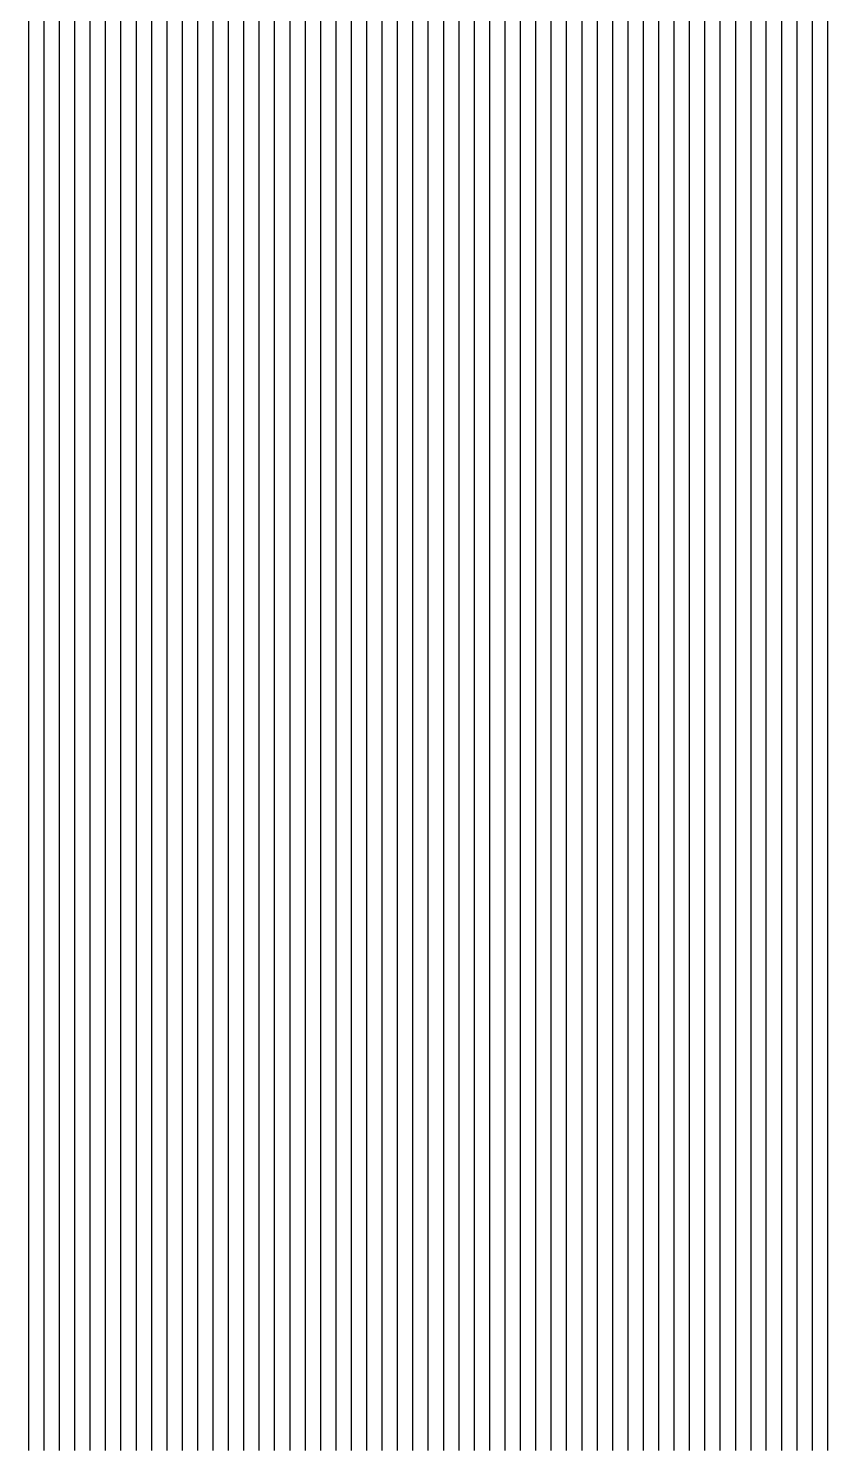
# Model space of a CAD drawing. Header units: millimetres. Extents: x -106 to 66, y -32 to 42.
# Drawn here: x -62.8 to -52.4, y -32.2 to -13.68 of the extents above; entities that cross this region are included whole.
import ezdxf

# ---------------------------------------------------------------- set-up
doc = ezdxf.new("R2010")
doc.units = ezdxf.units.MM
doc.layers.add('默认', color=18, linetype='Continuous', true_color=0x000000)

msp = doc.modelspace()

# ---------------------------------------------------------------- linework, layer by layer
at = {"layer": '默认'}
for points in [[(-52.4, 1.601), (-52.4, -32.2)], [(-52.6, 1.432), (-52.6, -32.2)], [(-53, 1.129), (-53, -32.2)], [(-52.8, 1.274), (-52.8, -32.2)], [(-53.2, -32.2), (-53.2, 0.998)], [(-53.6, 0.773), (-53.6, -32.2)], [(-53.4, 0.879), (-53.4, -32.2)], [(-54, 0.599), (-54, -32.2)], [(-53.8, 0.68), (-53.8, -32.2)], [(-54.6, 0.412), (-54.6, -32.2)], [(-54.4, 0.467), (-54.4, -32.2)], [(-54.2, 0.529), (-54.2, -32.2)], [(-55.6, 0.205), (-55.6, -32.2)], [(-55.4, 0.241), (-55.4, -32.2)], [(-55.2, 0.278), (-55.2, -32.2)], [(-55, 0.319), (-55, -32.2)], [(-54.8, 0.363), (-54.8, -32.2)], [(-57, 0.002), (-57, -32.2)], [(-56.8, 0.028), (-56.8, -32.2)], [(-56.6, 0.054), (-56.6, -32.2)], [(-56.4, 0.082), (-56.4, -32.2)], [(-56.2, 0.111), (-56.2, -32.2)], [(-56, 0.141), (-56, -32.2)], [(-55.8, 0.172), (-55.8, -32.2)], [(-58.6, -0.174), (-58.6, -32.2)], [(-58.4, -0.155), (-58.4, -32.2)], [(-58.2, -0.134), (-58.2, -32.2)], [(-58, -0.113), (-58, -32.2)], [(-57.8, -0.092), (-57.8, -32.2)], [(-57.6, -0.07), (-57.6, -32.2)], [(-57.4, -0.046), (-57.4, -32.2)], [(-57.2, -0.023), (-57.2, -32.2)], [(-60.6, -0.358), (-60.6, -32.2)], [(-60.4, -0.339), (-60.4, -32.2)], [(-60.2, -0.321), (-60.2, -32.2)], [(-60, -0.303), (-60, -32.2)], [(-59.8, -0.285), (-59.8, -32.2)], [(-59.6, -0.267), (-59.6, -32.2)], [(-59.4, -0.249), (-59.4, -32.2)], [(-59.2, -0.231), (-59.2, -32.2)], [(-59, -0.212), (-59, -32.2)], [(-58.8, -0.194), (-58.8, -32.2)], [(-62.4, -0.54), (-62.4, -32.2)], [(-62.2, -0.518), (-62.2, -32.2)], [(-62, -0.496), (-62, -32.2)], [(-61.8, -0.475), (-61.8, -32.2)], [(-61.6, -0.455), (-61.6, -32.2)], [(-61.4, -0.435), (-61.4, -32.2)], [(-61.2, -0.416), (-61.2, -32.2)], [(-61, -0.396), (-61, -32.2)], [(-60.8, -0.377), (-60.8, -32.2)], [(-62.8, -0.589), (-62.8, -32.2)], [(-62.6, -0.564), (-62.6, -32.2)], [(-52.4, -1.767), (-52.4, -32.2)], [(-52.8, -1.954), (-52.8, -32.2)], [(-52.6, -1.864), (-52.6, -32.2)], [(-53.4, -2.191), (-53.4, -32.2)], [(-53.2, -32.2), (-53.2, -2.116)], [(-53, -2.037), (-53, -32.2)], [(-54, -2.396), (-54, -32.2)], [(-53.8, -2.33), (-53.8, -32.2)], [(-53.6, -2.262), (-53.6, -32.2)], [(-54.6, -2.582), (-54.6, -32.2)], [(-54.4, -2.522), (-54.4, -32.2)], [(-54.2, -2.46), (-54.2, -32.2)], [(-55.2, -2.758), (-55.2, -32.2)], [(-55, -2.7), (-55, -32.2)], [(-54.8, -2.642), (-54.8, -32.2)], [(-55.8, -2.928), (-55.8, -32.2)], [(-55.6, -2.872), (-55.6, -32.2)], [(-55.4, -2.815), (-55.4, -32.2)], [(-56.4, -3.097), (-56.4, -32.2)], [(-56.2, -3.041), (-56.2, -32.2)], [(-56, -2.985), (-56, -32.2)], [(-57.2, -3.326), (-57.2, -32.2)], [(-57, -3.268), (-57, -32.2)], [(-56.8, -3.211), (-56.8, -32.2)], [(-56.6, -3.154), (-56.6, -32.2)], [(-57.8, -3.504), (-57.8, -32.2)], [(-57.6, -3.444), (-57.6, -32.2)], [(-57.4, -3.385), (-57.4, -32.2)], [(-58.4, -3.691), (-58.4, -32.2)], [(-58.2, -3.628), (-58.2, -32.2)], [(-58, -3.565), (-58, -32.2)], [(-58.8, -3.824), (-58.8, -32.2)], [(-58.6, -3.757), (-58.6, -32.2)], [(-59.4, -4.038), (-59.4, -32.2)], [(-59.2, -3.964), (-59.2, -32.2)], [(-59, -3.893), (-59, -32.2)], [(-59.8, -4.194), (-59.8, -32.2)], [(-59.6, -4.114), (-59.6, -32.2)], [(-60.2, -4.362), (-60.2, -32.2)], [(-60, -4.276), (-60, -32.2)], [(-60.6, -4.546), (-60.6, -32.2)], [(-60.4, -4.452), (-60.4, -32.2)], [(-61, -4.746), (-61, -32.2)], [(-60.8, -4.644), (-60.8, -32.2)], [(-61.4, -4.969), (-61.4, -32.2)], [(-61.2, -4.855), (-61.2, -32.2)], [(-52.4, -4.924), (-52.4, -32.2)], [(-61.6, -5.089), (-61.6, -32.2)], [(-52.8, -5.106), (-52.8, -32.2)], [(-52.6, -5.016), (-52.6, -32.2)], [(-62, -5.35), (-62, -32.2)], [(-61.8, -5.216), (-61.8, -32.2)], [(-53.4, -5.364), (-53.4, -32.2)], [(-53.2, -32.2), (-53.2, -5.279)], [(-53, -5.193), (-53, -32.2)], [(-62.2, -5.492), (-62.2, -32.2)], [(-53.8, -5.53), (-53.8, -32.2)], [(-53.6, -5.447), (-53.6, -32.2)], [(-62.4, -5.642), (-62.4, -32.2)], [(-54.2, -5.695), (-54.2, -32.2)], [(-54, -5.612), (-54, -32.2)], [(-62.6, -5.8), (-62.6, -32.2)], [(-54.6, -5.86), (-54.6, -32.2)], [(-54.4, -5.777), (-54.4, -32.2)], [(-62.8, -5.966), (-62.8, -32.2)], [(-55.2, -6.11), (-55.2, -32.2)], [(-55, -6.026), (-55, -32.2)], [(-54.8, -5.943), (-54.8, -32.2)], [(-55.6, -6.281), (-55.6, -32.2)], [(-55.4, -6.195), (-55.4, -32.2)], [(-56, -6.456), (-56, -32.2)], [(-55.8, -6.368), (-55.8, -32.2)], [(-56.4, -6.636), (-56.4, -32.2)], [(-56.2, -6.545), (-56.2, -32.2)], [(-56.8, -6.822), (-56.8, -32.2)], [(-56.6, -6.728), (-56.6, -32.2)], [(-57.2, -7.017), (-57.2, -32.2)], [(-57, -6.918), (-57, -32.2)], [(-57.6, -7.221), (-57.6, -32.2)], [(-57.4, -7.118), (-57.4, -32.2)], [(-57.8, -7.328), (-57.8, -32.2)], [(-58.2, -7.553), (-58.2, -32.2)], [(-58, -7.439), (-58, -32.2)], [(-58.4, -7.671), (-58.4, -32.2)], [(-52.4, -7.66), (-52.4, -32.2)], [(-58.8, -7.918), (-58.8, -32.2)], [(-58.6, -7.792), (-58.6, -32.2)], [(-52.8, -7.909), (-52.8, -32.2)], [(-52.6, -7.787), (-52.6, -32.2)], [(-59, -8.049), (-59, -32.2)], [(-53.2, -32.2), (-53.2, -8.144)], [(-53, -8.028), (-53, -32.2)], [(-59.4, -8.322), (-59.4, -32.2)], [(-59.2, -8.183), (-59.2, -32.2)], [(-53.4, -8.259), (-53.4, -32.2)], [(-59.6, -8.466), (-59.6, -32.2)], [(-53.8, -8.484), (-53.8, -32.2)], [(-53.6, -8.372), (-53.6, -32.2)], [(-59.8, -8.615), (-59.8, -32.2)], [(-54, -8.595), (-54, -32.2)], [(-60, -8.768), (-60, -32.2)], [(-54.4, -8.818), (-54.4, -32.2)], [(-54.2, -8.707), (-54.2, -32.2)], [(-60.2, -8.925), (-60.2, -32.2)], [(-54.8, -9.042), (-54.8, -32.2)], [(-54.6, -8.93), (-54.6, -32.2)], [(-60.6, -9.254), (-60.6, -32.2)], [(-60.4, -9.087), (-60.4, -32.2)], [(-55, -9.155), (-55, -32.2)], [(-60.8, -9.425), (-60.8, -32.2)], [(-55.4, -9.383), (-55.4, -32.2)], [(-55.2, -9.268), (-55.2, -32.2)], [(-61, -9.601), (-61, -32.2)], [(-55.8, -9.614), (-55.8, -32.2)], [(-55.6, -9.498), (-55.6, -32.2)], [(-52.4, -9.485), (-52.4, -32.2)], [(-61.2, -9.78), (-61.2, -32.2)], [(-56, -9.731), (-56, -32.2)], [(-52.6, -9.692), (-52.6, -32.2)], [(-61.4, -9.965), (-61.4, -32.2)], [(-56.4, -9.97), (-56.4, -32.2)], [(-56.2, -9.85), (-56.2, -32.2)], [(-52.8, -9.889), (-52.8, -32.2)], [(-61.6, -10.153), (-61.6, -32.2)], [(-56.6, -10.091), (-56.6, -32.2)], [(-53, -10.075), (-53, -32.2)], [(-61.8, -10.345), (-61.8, -32.2)], [(-57, -10.34), (-57, -32.2)], [(-56.8, -10.215), (-56.8, -32.2)], [(-53.199, -32.2), (-53.199, -10.252)], [(-62, -10.541), (-62, -32.2)], [(-57.2, -10.467), (-57.2, -32.2)], [(-53.4, -10.42), (-53.4, -32.2)], [(-62.2, -10.74), (-62.2, -32.2)], [(-57.6, -10.728), (-57.6, -32.2)], [(-57.4, -10.597), (-57.4, -32.2)], [(-53.8, -10.736), (-53.8, -32.2)], [(-53.6, -10.581), (-53.6, -32.2)], [(-57.8, -10.862), (-57.8, -32.2)], [(-54, -10.886), (-54, -32.2)], [(-52.4, -10.825), (-52.4, -32.2)], [(-62.4, -10.943), (-62.4, -32.2)], [(-58, -10.999), (-58, -32.2)], [(-54.2, -11.033), (-54.2, -32.2)], [(-52.6, -11.076), (-52.6, -32.2)], [(-62.6, -11.149), (-62.6, -32.2)], [(-58.4, -11.278), (-58.4, -32.2)], [(-58.2, -11.137), (-58.2, -32.2)], [(-54.4, -11.176), (-54.4, -32.2)], [(-62.8, -11.357), (-62.8, -32.2)], [(-58.6, -11.42), (-58.6, -32.2)], [(-54.8, -11.455), (-54.8, -32.2)], [(-54.6, -11.316), (-54.6, -32.2)], [(-52.8, -11.343), (-52.8, -32.2)], [(-58.8, -11.565), (-58.8, -32.2)], [(-55, -11.592), (-55, -32.2)], [(-53, -11.584), (-53, -32.2)], [(-59, -11.712), (-59, -32.2)], [(-55.2, -11.727), (-55.2, -32.2)], [(-53.199, -32.2), (-53.199, -11.808)], [(-59.4, -12.011), (-59.4, -32.2)], [(-59.2, -11.86), (-59.2, -32.2)], [(-55.6, -11.994), (-55.6, -32.2)], [(-55.4, -11.861), (-55.4, -32.2)], [(-53.4, -12.022), (-53.4, -32.2)], [(-59.6, -12.162), (-59.6, -32.2)], [(-55.8, -12.126), (-55.8, -32.2)], [(-59.8, -12.315), (-59.8, -32.2)], [(-56.2, -12.389), (-56.2, -32.2)], [(-56, -12.258), (-56, -32.2)], [(-53.6, -12.227), (-53.6, -32.2)], [(-52.4, -12.303), (-52.4, -32.2)], [(-60, -12.47), (-60, -32.2)], [(-56.4, -12.52), (-56.4, -32.2)], [(-53.8, -12.422), (-53.8, -32.2)], [(-52.6, -12.551), (-52.6, -32.2)], [(-60.2, -12.625), (-60.2, -32.2)], [(-56.6, -12.651), (-56.6, -32.2)], [(-54, -12.608), (-54, -32.2)], [(-60.6, -12.937), (-60.6, -32.2)], [(-60.4, -12.78), (-60.4, -32.2)], [(-57, -12.914), (-57, -32.2)], [(-56.8, -12.783), (-56.8, -32.2)], [(-54.4, -12.956), (-54.4, -32.2)], [(-54.2, -12.785), (-54.2, -32.2)], [(-52.8, -12.825), (-52.8, -32.2)], [(-60.8, -13.093), (-60.8, -32.2)], [(-57.2, -13.045), (-57.2, -32.2)], [(-54.6, -13.12), (-54.6, -32.2)], [(-53, -13.117), (-53, -32.2)], [(-61, -13.249), (-61, -32.2)], [(-57.6, -13.308), (-57.6, -32.2)], [(-57.4, -13.177), (-57.4, -32.2)], [(-54.8, -13.278), (-54.8, -32.2)], [(-61.2, -13.405), (-61.2, -32.2)], [(-57.8, -13.44), (-57.8, -32.2)], [(-55, -13.432), (-55, -32.2)], [(-53.199, -32.2), (-53.199, -13.384)], [(-61.4, -13.56), (-61.4, -32.2)], [(-58.2, -13.703), (-58.2, -32.2)], [(-58, -13.572), (-58, -32.2)], [(-55.2, -13.581), (-55.2, -32.2)], [(-53.4, -13.615), (-53.4, -32.2)], [(-61.8, -13.867), (-61.8, -32.2)], [(-61.6, -13.714), (-61.6, -32.2)], [(-58.4, -13.835), (-58.4, -32.2)], [(-55.6, -13.869), (-55.6, -32.2)], [(-55.4, -13.727), (-55.4, -32.2)], [(-53.6, -13.825), (-53.6, -32.2)], [(-62, -14.018), (-62, -32.2)], [(-58.6, -13.965), (-58.6, -32.2)], [(-55.8, -14.009), (-55.8, -32.2)], [(-53.8, -14.023), (-53.8, -32.2)], [(-62.2, -14.168), (-62.2, -32.2)], [(-59, -14.226), (-59, -32.2)], [(-58.8, -14.096), (-58.8, -32.2)], [(-56, -14.145), (-56, -32.2)], [(-54, -14.211), (-54, -32.2)], [(-52.4, -14.225), (-52.4, -32.2)], [(-62.4, -14.315), (-62.4, -32.2)], [(-59.2, -14.355), (-59.2, -32.2)], [(-56.4, -14.411), (-56.4, -32.2)], [(-56.2, -14.279), (-56.2, -32.2)], [(-54.2, -14.39), (-54.2, -32.2)], [(-52.6, -14.445), (-52.6, -32.2)], [(-62.8, -14.601), (-62.8, -32.2)], [(-62.6, -14.459), (-62.6, -32.2)], [(-59.6, -14.61), (-59.6, -32.2)], [(-59.4, -14.483), (-59.4, -32.2)], [(-56.6, -14.541), (-56.6, -32.2)], [(-54.4, -14.561), (-54.4, -32.2)], [(-59.8, -14.736), (-59.8, -32.2)], [(-57, -14.796), (-57, -32.2)], [(-56.8, -14.67), (-56.8, -32.2)], [(-54.6, -14.726), (-54.6, -32.2)], [(-52.8, -14.691), (-52.8, -32.2)], [(-60.2, -14.984), (-60.2, -32.2)], [(-60, -14.861), (-60, -32.2)], [(-57.2, -14.921), (-57.2, -32.2)], [(-54.8, -14.885), (-54.8, -32.2)], [(-53, -14.945), (-53, -32.2)], [(-60.4, -15.105), (-60.4, -32.2)], [(-57.6, -15.167), (-57.6, -32.2)], [(-57.4, -15.045), (-57.4, -32.2)], [(-55.2, -15.187), (-55.2, -32.2)], [(-55, -15.038), (-55, -32.2)], [(-53.199, -32.2), (-53.199, -15.161)], [(-60.8, -15.343), (-60.8, -32.2)], [(-60.6, -15.225), (-60.6, -32.2)], [(-57.8, -15.287), (-57.8, -32.2)], [(-55.4, -15.331), (-55.4, -32.2)], [(-53.4, -15.358), (-53.4, -32.2)], [(-61, -15.459), (-61, -32.2)], [(-58.2, -15.523), (-58.2, -32.2)], [(-58, -15.406), (-58, -32.2)], [(-55.6, -15.471), (-55.6, -32.2)], [(-53.6, -15.541), (-53.6, -32.2)], [(-61.4, -15.685), (-61.4, -32.2)], [(-61.2, -15.573), (-61.2, -32.2)], [(-58.4, -15.638), (-58.4, -32.2)], [(-56, -15.739), (-56, -32.2)], [(-55.8, -15.607), (-55.8, -32.2)], [(-53.8, -15.716), (-53.8, -32.2)], [(-61.8, -15.903), (-61.8, -32.2)], [(-61.6, -15.796), (-61.6, -32.2)], [(-58.8, -15.865), (-58.8, -32.2)], [(-58.6, -15.752), (-58.6, -32.2)], [(-56.2, -15.868), (-56.2, -32.2)], [(-54, -15.884), (-54, -32.2)], [(-62.2, -16.113), (-62.2, -32.2)], [(-62, -16.009), (-62, -32.2)], [(-59.2, -16.084), (-59.2, -32.2)], [(-59, -15.975), (-59, -32.2)], [(-56.4, -15.995), (-56.4, -32.2)], [(-54.2, -16.045), (-54.2, -32.2)], [(-62.4, -16.214), (-62.4, -32.2)], [(-59.6, -16.297), (-59.6, -32.2)], [(-59.4, -16.191), (-59.4, -32.2)], [(-56.8, -16.239), (-56.8, -32.2)], [(-56.6, -16.118), (-56.6, -32.2)], [(-54.4, -16.201), (-54.4, -32.2)], [(-52.4, -16.29), (-52.4, -32.2)], [(-62.8, -16.411), (-62.8, -32.2)], [(-62.6, -16.313), (-62.6, -32.2)], [(-59.8, -16.401), (-59.8, -32.2)], [(-57.2, -16.474), (-57.2, -32.2)], [(-57, -16.358), (-57, -32.2)], [(-54.6, -16.352), (-54.6, -32.2)], [(-60.2, -16.604), (-60.2, -32.2)], [(-60, -16.503), (-60, -32.2)], [(-57.4, -16.589), (-57.4, -32.2)], [(-55, -16.641), (-55, -32.2)], [(-54.8, -16.499), (-54.8, -32.2)], [(-52.6, -16.494), (-52.6, -32.2)], [(-60.6, -16.801), (-60.6, -32.2)], [(-60.4, -16.703), (-60.4, -32.2)], [(-57.8, -16.812), (-57.8, -32.2)], [(-57.6, -16.701), (-57.6, -32.2)], [(-55.2, -16.78), (-55.2, -32.2)], [(-52.8, -16.682), (-52.8, -32.2)], [(-61, -16.992), (-61, -32.2)], [(-60.8, -16.897), (-60.8, -32.2)], [(-58.2, -17.028), (-58.2, -32.2)], [(-58, -16.921), (-58, -32.2)], [(-55.4, -16.915), (-55.4, -32.2)], [(-53.199, -32.2), (-53.199, -17.028)], [(-53, -16.859), (-53, -32.2)], [(-61.4, -17.177), (-61.4, -32.2)], [(-61.2, -17.085), (-61.2, -32.2)], [(-58.4, -17.134), (-58.4, -32.2)], [(-55.8, -17.175), (-55.8, -32.2)], [(-55.6, -17.046), (-55.6, -32.2)], [(-53.4, -17.19), (-53.4, -32.2)], [(-61.8, -17.357), (-61.8, -32.2)], [(-61.6, -17.268), (-61.6, -32.2)], [(-58.8, -17.342), (-58.8, -32.2)], [(-58.6, -17.239), (-58.6, -32.2)], [(-56, -17.3), (-56, -32.2)], [(-53.6, -17.346), (-53.6, -32.2)], [(-62.2, -17.532), (-62.2, -32.2)], [(-62, -17.445), (-62, -32.2)], [(-59.2, -17.544), (-59.2, -32.2)], [(-59, -17.443), (-59, -32.2)], [(-56.4, -17.543), (-56.4, -32.2)], [(-56.2, -17.423), (-56.2, -32.2)], [(-53.8, -17.497), (-53.8, -32.2)], [(-62.6, -17.702), (-62.6, -32.2)], [(-62.4, -17.618), (-62.4, -32.2)], [(-59.6, -17.741), (-59.6, -32.2)], [(-59.4, -17.643), (-59.4, -32.2)], [(-56.8, -17.776), (-56.8, -32.2)], [(-56.6, -17.66), (-56.6, -32.2)], [(-54, -17.644), (-54, -32.2)], [(-62.8, -17.786), (-62.8, -32.2)], [(-60, -17.933), (-60, -32.2)], [(-59.8, -17.837), (-59.8, -32.2)], [(-57, -17.89), (-57, -32.2)], [(-54.4, -17.925), (-54.4, -32.2)], [(-54.2, -17.786), (-54.2, -32.2)], [(-60.4, -18.12), (-60.4, -32.2)], [(-60.2, -18.027), (-60.2, -32.2)], [(-57.4, -18.111), (-57.4, -32.2)], [(-57.2, -18.001), (-57.2, -32.2)], [(-54.6, -18.061), (-54.6, -32.2)], [(-60.8, -18.303), (-60.8, -32.2)], [(-60.6, -18.212), (-60.6, -32.2)], [(-57.8, -18.325), (-57.8, -32.2)], [(-57.6, -18.219), (-57.6, -32.2)], [(-55, -18.322), (-55, -32.2)], [(-54.8, -18.193), (-54.8, -32.2)], [(-52.4, -18.219), (-52.4, -32.2)], [(-61.2, -18.481), (-61.2, -32.2)], [(-61, -18.393), (-61, -32.2)], [(-58, -18.43), (-58, -32.2)], [(-55.2, -18.448), (-55.2, -32.2)], [(-52.6, -18.383), (-52.6, -32.2)], [(-61.6, -18.654), (-61.6, -32.2)], [(-61.4, -18.568), (-61.4, -32.2)], [(-58.4, -18.635), (-58.4, -32.2)], [(-58.2, -18.533), (-58.2, -32.2)], [(-55.6, -18.692), (-55.6, -32.2)], [(-55.4, -18.572), (-55.4, -32.2)], [(-53, -18.692), (-53, -32.2)], [(-52.8, -18.541), (-52.8, -32.2)], [(-62, -18.822), (-62, -32.2)], [(-61.8, -18.738), (-61.8, -32.2)], [(-58.8, -18.833), (-58.8, -32.2)], [(-58.6, -18.734), (-58.6, -32.2)], [(-55.8, -18.81), (-55.8, -32.2)], [(-53.199, -32.2), (-53.199, -18.839)], [(-62.6, -19.065), (-62.6, -32.2)], [(-62.4, -18.985), (-62.4, -32.2)], [(-62.2, -18.904), (-62.2, -32.2)], [(-59.2, -19.025), (-59.2, -32.2)], [(-59, -18.93), (-59, -32.2)], [(-56.2, -19.039), (-56.2, -32.2)], [(-56, -18.926), (-56, -32.2)], [(-53.4, -18.981), (-53.4, -32.2)], [(-62.8, -19.143), (-62.8, -32.2)], [(-59.6, -19.211), (-59.6, -32.2)], [(-59.4, -19.119), (-59.4, -32.2)], [(-56.6, -19.26), (-56.6, -32.2)], [(-56.4, -19.151), (-56.4, -32.2)], [(-53.8, -19.253), (-53.8, -32.2)], [(-53.6, -19.119), (-53.6, -32.2)], [(-60, -19.391), (-60, -32.2)], [(-59.8, -19.302), (-59.8, -32.2)], [(-56.8, -19.367), (-56.8, -32.2)], [(-54, -19.384), (-54, -32.2)], [(-60.4, -19.566), (-60.4, -32.2)], [(-60.2, -19.479), (-60.2, -32.2)], [(-57.2, -19.575), (-57.2, -32.2)], [(-57, -19.472), (-57, -32.2)], [(-54.2, -19.512), (-54.2, -32.2)], [(-61, -19.817), (-61, -32.2)], [(-60.8, -19.734), (-60.8, -32.2)], [(-60.6, -19.651), (-60.6, -32.2)], [(-57.6, -19.775), (-57.6, -32.2)], [(-57.4, -19.676), (-57.4, -32.2)], [(-54.6, -19.757), (-54.6, -32.2)], [(-54.4, -19.636), (-54.4, -32.2)], [(-61.4, -19.977), (-61.4, -32.2)], [(-61.2, -19.898), (-61.2, -32.2)], [(-58, -19.969), (-58, -32.2)], [(-57.8, -19.873), (-57.8, -32.2)], [(-55, -19.991), (-55, -32.2)], [(-54.8, -19.876), (-54.8, -32.2)], [(-52.4, -19.986), (-52.4, -32.2)], [(-61.8, -20.131), (-61.8, -32.2)], [(-61.6, -20.055), (-61.6, -32.2)], [(-58.4, -20.156), (-58.4, -32.2)], [(-58.2, -20.063), (-58.2, -32.2)], [(-55.2, -20.105), (-55.2, -32.2)], [(-52.6, -20.131), (-52.6, -32.2)], [(-62.4, -20.353), (-62.4, -32.2)], [(-62.2, -20.28), (-62.2, -32.2)], [(-62, -20.207), (-62, -32.2)], [(-58.8, -20.336), (-58.8, -32.2)], [(-58.6, -20.247), (-58.6, -32.2)], [(-55.6, -20.324), (-55.6, -32.2)], [(-55.4, -20.215), (-55.4, -32.2)], [(-52.8, -20.271), (-52.8, -32.2)], [(-62.8, -20.494), (-62.8, -32.2)], [(-62.6, -20.424), (-62.6, -32.2)], [(-59.2, -20.509), (-59.2, -32.2)], [(-59, -20.423), (-59, -32.2)], [(-56, -20.534), (-56, -32.2)], [(-55.8, -20.43), (-55.8, -32.2)], [(-53.199, -32.2), (-53.199, -20.537)], [(-53, -20.406), (-53, -32.2)], [(-59.6, -20.676), (-59.6, -32.2)], [(-59.4, -20.594), (-59.4, -32.2)], [(-56.4, -20.735), (-56.4, -32.2)], [(-56.2, -20.635), (-56.2, -32.2)], [(-53.4, -20.665), (-53.4, -32.2)], [(-60.2, -20.915), (-60.2, -32.2)], [(-60, -20.837), (-60, -32.2)], [(-59.8, -20.758), (-59.8, -32.2)], [(-56.8, -20.928), (-56.8, -32.2)], [(-56.6, -20.833), (-56.6, -32.2)], [(-53.8, -20.908), (-53.8, -32.2)], [(-53.6, -20.788), (-53.6, -32.2)], [(-60.6, -21.067), (-60.6, -32.2)], [(-60.4, -20.992), (-60.4, -32.2)], [(-57, -21.022), (-57, -32.2)], [(-54, -21.025), (-54, -32.2)], [(-61.2, -21.284), (-61.2, -32.2)], [(-61, -21.213), (-61, -32.2)], [(-60.8, -21.141), (-60.8, -32.2)], [(-57.6, -21.292), (-57.6, -32.2)], [(-57.4, -21.204), (-57.4, -32.2)], [(-57.2, -21.114), (-57.2, -32.2)], [(-54.4, -21.25), (-54.4, -32.2)], [(-54.2, -21.139), (-54.2, -32.2)], [(-61.6, -21.421), (-61.6, -32.2)], [(-61.4, -21.353), (-61.4, -32.2)], [(-58, -21.463), (-58, -32.2)], [(-57.8, -21.378), (-57.8, -32.2)], [(-54.8, -21.463), (-54.8, -32.2)], [(-54.6, -21.358), (-54.6, -32.2)], [(-62.2, -21.616), (-62.2, -32.2)], [(-62, -21.553), (-62, -32.2)], [(-61.8, -21.488), (-61.8, -32.2)], [(-58.4, -21.627), (-58.4, -32.2)], [(-58.2, -21.546), (-58.2, -32.2)], [(-55.2, -21.667), (-55.2, -32.2)], [(-55, -21.567), (-55, -32.2)], [(-52.4, -21.583), (-52.4, -32.2)], [(-62.8, -21.799), (-62.8, -32.2)], [(-62.6, -21.74), (-62.6, -32.2)], [(-62.4, -21.679), (-62.4, -32.2)], [(-58.8, -21.785), (-58.8, -32.2)], [(-58.6, -21.707), (-58.6, -32.2)], [(-55.4, -21.765), (-55.4, -32.2)], [(-52.8, -21.838), (-52.8, -32.2)], [(-52.6, -21.712), (-52.6, -32.2)], [(-59.4, -22.01), (-59.4, -32.2)], [(-59.2, -21.937), (-59.2, -32.2)], [(-59, -21.862), (-59, -32.2)], [(-55.8, -21.955), (-55.8, -32.2)], [(-55.6, -21.861), (-55.6, -32.2)], [(-53, -21.959), (-53, -32.2)], [(-60, -22.221), (-60, -32.2)], [(-59.8, -22.152), (-59.8, -32.2)], [(-59.6, -22.082), (-59.6, -32.2)], [(-56.4, -22.225), (-56.4, -32.2)], [(-56.2, -22.137), (-56.2, -32.2)], [(-56, -22.047), (-56, -32.2)], [(-53.4, -22.191), (-53.4, -32.2)], [(-53.198, -32.2), (-53.198, -22.077)], [(-60.4, -22.354), (-60.4, -32.2)], [(-60.2, -22.288), (-60.2, -32.2)], [(-56.8, -22.394), (-56.8, -32.2)], [(-56.6, -22.31), (-56.6, -32.2)], [(-53.8, -22.409), (-53.8, -32.2)], [(-53.6, -22.301), (-53.6, -32.2)], [(-61, -22.542), (-61, -32.2)], [(-60.8, -22.481), (-60.8, -32.2)], [(-60.6, -22.418), (-60.6, -32.2)], [(-57.2, -22.557), (-57.2, -32.2)], [(-57, -22.476), (-57, -32.2)], [(-54, -22.514), (-54, -32.2)], [(-61.8, -22.774), (-61.8, -32.2)], [(-61.6, -22.718), (-61.6, -32.2)], [(-61.4, -22.661), (-61.4, -32.2)], [(-61.2, -22.602), (-61.2, -32.2)], [(-57.6, -22.712), (-57.6, -32.2)], [(-57.4, -22.635), (-57.4, -32.2)], [(-54.4, -22.714), (-54.4, -32.2)], [(-54.2, -22.615), (-54.2, -32.2)], [(-62.4, -22.934), (-62.4, -32.2)], [(-62.2, -22.882), (-62.2, -32.2)], [(-62, -22.829), (-62, -32.2)], [(-58.2, -22.932), (-58.2, -32.2)], [(-58, -22.86), (-58, -32.2)], [(-57.8, -22.787), (-57.8, -32.2)], [(-54.8, -22.905), (-54.8, -32.2)], [(-54.6, -22.811), (-54.6, -32.2)], [(-62.8, -23.034), (-62.8, -32.2)], [(-62.6, -22.985), (-62.6, -32.2)], [(-58.8, -23.138), (-58.8, -32.2)], [(-58.6, -23.071), (-58.6, -32.2)], [(-58.4, -23.002), (-58.4, -32.2)], [(-55.2, -23.086), (-55.2, -32.2)], [(-55, -22.996), (-55, -32.2)], [(-52.6, -23.096), (-52.6, -32.2)], [(-52.4, -22.978), (-52.4, -32.2)], [(-59.4, -23.33), (-59.4, -32.2)], [(-59.2, -23.268), (-59.2, -32.2)], [(-59, -23.204), (-59, -32.2)], [(-55.6, -23.258), (-55.6, -32.2)], [(-55.4, -23.173), (-55.4, -32.2)], [(-53, -23.32), (-53, -32.2)], [(-52.8, -23.21), (-52.8, -32.2)], [(-60, -23.509), (-60, -32.2)], [(-59.8, -23.451), (-59.8, -32.2)], [(-59.6, -23.391), (-59.6, -32.2)], [(-56.2, -23.501), (-56.2, -32.2)], [(-56, -23.422), (-56, -32.2)], [(-55.8, -23.341), (-55.8, -32.2)], [(-53.198, -32.2), (-53.198, -23.426)], [(-60.6, -23.675), (-60.6, -32.2)], [(-60.4, -23.621), (-60.4, -32.2)], [(-60.2, -23.565), (-60.2, -32.2)], [(-56.6, -23.653), (-56.6, -32.2)], [(-56.4, -23.578), (-56.4, -32.2)], [(-53.6, -23.63), (-53.6, -32.2)], [(-53.4, -23.529), (-53.4, -32.2)], [(-61.4, -23.877), (-61.4, -32.2)], [(-61.2, -23.828), (-61.2, -32.2)], [(-61, -23.778), (-61, -32.2)], [(-60.8, -23.727), (-60.8, -32.2)], [(-57.2, -23.868), (-57.2, -32.2)], [(-57, -23.798), (-57, -32.2)], [(-56.8, -23.726), (-56.8, -32.2)], [(-54, -23.821), (-54, -32.2)], [(-53.8, -23.727), (-53.8, -32.2)], [(-62.2, -24.057), (-62.2, -32.2)], [(-62, -24.014), (-62, -32.2)], [(-61.8, -23.97), (-61.8, -32.2)], [(-61.6, -23.924), (-61.6, -32.2)], [(-57.8, -24.068), (-57.8, -32.2)], [(-57.6, -24.003), (-57.6, -32.2)], [(-57.4, -23.937), (-57.4, -32.2)], [(-54.4, -24.002), (-54.4, -32.2)], [(-54.2, -23.913), (-54.2, -32.2)], [(-62.8, -24.18), (-62.8, -32.2)], [(-62.6, -24.14), (-62.6, -32.2)], [(-62.4, -24.099), (-62.4, -32.2)], [(-58.4, -24.254), (-58.4, -32.2)], [(-58.2, -24.193), (-58.2, -32.2)], [(-58, -24.132), (-58, -32.2)], [(-55, -24.255), (-55, -32.2)], [(-54.8, -24.173), (-54.8, -32.2)], [(-54.6, -24.089), (-54.6, -32.2)], [(-52.4, -24.159), (-52.4, -32.2)], [(-59, -24.425), (-59, -32.2)], [(-58.8, -24.37), (-58.8, -32.2)], [(-58.6, -24.312), (-58.6, -32.2)], [(-55.4, -24.413), (-55.4, -32.2)], [(-55.2, -24.335), (-55.2, -32.2)], [(-52.8, -24.372), (-52.8, -32.2)], [(-52.6, -24.267), (-52.6, -32.2)], [(-59.6, -24.584), (-59.6, -32.2)], [(-59.4, -24.532), (-59.4, -32.2)], [(-59.2, -24.48), (-59.2, -32.2)], [(-55.8, -24.563), (-55.8, -32.2)], [(-55.6, -24.489), (-55.6, -32.2)], [(-53.198, -32.2), (-53.198, -24.571)], [(-53, -24.473), (-53, -32.2)], [(-60.4, -24.775), (-60.4, -32.2)], [(-60.2, -24.729), (-60.2, -32.2)], [(-60, -24.682), (-60, -32.2)], [(-59.8, -24.634), (-59.8, -32.2)], [(-56.4, -24.773), (-56.4, -32.2)], [(-56.2, -24.705), (-56.2, -32.2)], [(-56, -24.635), (-56, -32.2)], [(-53.6, -24.757), (-53.6, -32.2)], [(-53.4, -24.665), (-53.4, -32.2)], [(-61.4, -24.983), (-61.4, -32.2)], [(-61.2, -24.944), (-61.2, -32.2)], [(-61, -24.904), (-61, -32.2)], [(-60.8, -24.862), (-60.8, -32.2)], [(-60.6, -24.819), (-60.6, -32.2)], [(-57, -24.968), (-57, -32.2)], [(-56.8, -24.905), (-56.8, -32.2)], [(-56.6, -24.84), (-56.6, -32.2)], [(-54, -24.933), (-54, -32.2)], [(-53.8, -24.846), (-53.8, -32.2)], [(-62.4, -25.159), (-62.4, -32.2)], [(-62.2, -25.126), (-62.2, -32.2)], [(-62, -25.092), (-62, -32.2)], [(-61.8, -25.057), (-61.8, -32.2)], [(-61.6, -25.021), (-61.6, -32.2)], [(-57.6, -25.147), (-57.6, -32.2)], [(-57.4, -25.089), (-57.4, -32.2)], [(-57.2, -25.029), (-57.2, -32.2)], [(-54.6, -25.177), (-54.6, -32.2)], [(-54.4, -25.098), (-54.4, -32.2)], [(-54.2, -25.017), (-54.2, -32.2)], [(-52.4, -25.128), (-52.4, -32.2)], [(-62.8, -25.221), (-62.8, -32.2)], [(-62.6, -25.19), (-62.6, -32.2)], [(-58.4, -25.363), (-58.4, -32.2)], [(-58.2, -25.311), (-58.2, -32.2)], [(-58, -25.258), (-58, -32.2)], [(-57.8, -25.203), (-57.8, -32.2)], [(-55, -25.329), (-55, -32.2)], [(-54.8, -25.254), (-54.8, -32.2)], [(-52.8, -25.326), (-52.8, -32.2)], [(-52.6, -25.229), (-52.6, -32.2)], [(-59.2, -25.554), (-59.2, -32.2)], [(-59, -25.509), (-59, -32.2)], [(-58.8, -25.462), (-58.8, -32.2)], [(-58.6, -25.413), (-58.6, -32.2)], [(-55.6, -25.54), (-55.6, -32.2)], [(-55.4, -25.472), (-55.4, -32.2)], [(-55.2, -25.401), (-55.2, -32.2)], [(-53.198, -32.2), (-53.198, -25.511)], [(-53, -25.42), (-53, -32.2)], [(-60, -25.722), (-60, -32.2)], [(-59.8, -25.682), (-59.8, -32.2)], [(-59.6, -25.641), (-59.6, -32.2)], [(-59.4, -25.598), (-59.4, -32.2)], [(-56.2, -25.735), (-56.2, -32.2)], [(-56, -25.672), (-56, -32.2)], [(-55.8, -25.607), (-55.8, -32.2)], [(-53.6, -25.685), (-53.6, -32.2)], [(-53.4, -25.599), (-53.4, -32.2)], [(-61, -25.901), (-61, -32.2)], [(-60.8, -25.868), (-60.8, -32.2)], [(-60.6, -25.833), (-60.6, -32.2)], [(-60.4, -25.798), (-60.4, -32.2)], [(-60.2, -25.761), (-60.2, -32.2)], [(-56.8, -25.914), (-56.8, -32.2)], [(-56.6, -25.856), (-56.6, -32.2)], [(-56.4, -25.796), (-56.4, -32.2)], [(-54.2, -25.926), (-54.2, -32.2)], [(-54, -25.848), (-54, -32.2)], [(-53.8, -25.768), (-53.8, -32.2)], [(-52.4, -25.901), (-52.4, -32.2)], [(-62.4, -26.095), (-62.4, -32.2)], [(-62.2, -26.071), (-62.2, -32.2)], [(-62, -26.046), (-62, -32.2)], [(-61.8, -26.02), (-61.8, -32.2)], [(-61.6, -25.992), (-61.6, -32.2)], [(-61.4, -25.963), (-61.4, -32.2)], [(-61.2, -25.932), (-61.2, -32.2)], [(-57.4, -26.076), (-57.4, -32.2)], [(-57.2, -26.024), (-57.2, -32.2)], [(-57, -25.969), (-57, -32.2)], [(-54.6, -26.075), (-54.6, -32.2)], [(-54.4, -26.001), (-54.4, -32.2)], [(-52.8, -26.087), (-52.8, -32.2)], [(-52.6, -25.996), (-52.6, -32.2)], [(-62.8, -26.139), (-62.8, -32.2)], [(-62.6, -26.118), (-62.6, -32.2)], [(-58.2, -26.27), (-58.2, -32.2)], [(-58, -26.224), (-58, -32.2)], [(-57.8, -26.176), (-57.8, -32.2)], [(-57.6, -26.127), (-57.6, -32.2)], [(-55.2, -26.282), (-55.2, -32.2)], [(-55, -26.215), (-55, -32.2)], [(-54.8, -26.146), (-54.8, -32.2)], [(-53.198, -32.2), (-53.198, -26.262)], [(-53, -26.176), (-53, -32.2)], [(-59.2, -26.476), (-59.2, -32.2)], [(-59, -26.438), (-59, -32.2)], [(-58.8, -26.398), (-58.8, -32.2)], [(-58.6, -26.357), (-58.6, -32.2)], [(-58.4, -26.314), (-58.4, -32.2)], [(-55.8, -26.471), (-55.8, -32.2)], [(-55.6, -26.41), (-55.6, -32.2)], [(-55.4, -26.347), (-55.4, -32.2)], [(-53.6, -26.425), (-53.6, -32.2)], [(-53.4, -26.345), (-53.4, -32.2)], [(-60.2, -26.646), (-60.2, -32.2)], [(-60, -26.615), (-60, -32.2)], [(-59.8, -26.582), (-59.8, -32.2)], [(-59.6, -26.548), (-59.6, -32.2)], [(-59.4, -26.513), (-59.4, -32.2)], [(-56.4, -26.643), (-56.4, -32.2)], [(-56.2, -26.588), (-56.2, -32.2)], [(-56, -26.53), (-56, -32.2)], [(-54.2, -26.652), (-54.2, -32.2)], [(-54, -26.579), (-54, -32.2)], [(-53.8, -26.503), (-53.8, -32.2)], [(-52.6, -26.589), (-52.6, -32.2)], [(-52.4, -26.499), (-52.4, -32.2)], [(-61.8, -26.843), (-61.8, -32.2)], [(-61.6, -26.823), (-61.6, -32.2)], [(-61.4, -26.802), (-61.4, -32.2)], [(-61.2, -26.779), (-61.2, -32.2)], [(-61, -26.755), (-61, -32.2)], [(-60.8, -26.73), (-60.8, -32.2)], [(-60.6, -26.703), (-60.6, -32.2)], [(-60.4, -26.675), (-60.4, -32.2)], [(-57.2, -26.848), (-57.2, -32.2)], [(-57, -26.8), (-57, -32.2)], [(-56.8, -26.749), (-56.8, -32.2)], [(-56.6, -26.697), (-56.6, -32.2)], [(-54.6, -26.792), (-54.6, -32.2)], [(-54.4, -26.723), (-54.4, -32.2)], [(-53.198, -32.2), (-53.198, -26.843)], [(-53, -26.761), (-53, -32.2)], [(-52.8, -26.676), (-52.8, -32.2)], [(-62.8, -26.924), (-62.8, -32.2)], [(-62.6, -26.911), (-62.6, -32.2)], [(-62.4, -26.896), (-62.4, -32.2)], [(-62.2, -26.88), (-62.2, -32.2)], [(-62, -26.862), (-62, -32.2)], [(-58, -27.025), (-58, -32.2)], [(-57.8, -26.983), (-57.8, -32.2)], [(-57.6, -26.94), (-57.6, -32.2)], [(-57.4, -26.895), (-57.4, -32.2)], [(-55.2, -26.986), (-55.2, -32.2)], [(-55, -26.924), (-55, -32.2)], [(-54.8, -26.859), (-54.8, -32.2)], [(-53.6, -26.998), (-53.6, -32.2)], [(-53.4, -26.922), (-53.4, -32.2)], [(-52.6, -27.033), (-52.6, -32.2)], [(-52.4, -26.947), (-52.4, -32.2)], [(-59, -27.208), (-59, -32.2)], [(-58.8, -27.175), (-58.8, -32.2)], [(-58.6, -27.14), (-58.6, -32.2)], [(-58.4, -27.103), (-58.4, -32.2)], [(-58.2, -27.065), (-58.2, -32.2)], [(-56, -27.217), (-56, -32.2)], [(-55.8, -27.162), (-55.8, -32.2)], [(-55.6, -27.106), (-55.6, -32.2)], [(-55.4, -27.047), (-55.4, -32.2)], [(-54.2, -27.214), (-54.2, -32.2)], [(-54, -27.145), (-54, -32.2)], [(-53.8, -27.073), (-53.8, -32.2)], [(-53, -27.198), (-53, -32.2)], [(-52.8, -27.117), (-52.8, -32.2)], [(-60.4, -27.4), (-60.4, -32.2)], [(-60.2, -27.377), (-60.2, -32.2)], [(-60, -27.353), (-60, -32.2)], [(-59.8, -27.327), (-59.8, -32.2)], [(-59.6, -27.3), (-59.6, -32.2)], [(-59.4, -27.271), (-59.4, -32.2)], [(-59.2, -27.24), (-59.2, -32.2)], [(-56.6, -27.37), (-56.6, -32.2)], [(-56.4, -27.321), (-56.4, -32.2)], [(-56.2, -27.27), (-56.2, -32.2)], [(-54.8, -27.41), (-54.8, -32.2)], [(-54.6, -27.347), (-54.6, -32.2)], [(-54.4, -27.282), (-54.4, -32.2)], [(-53.4, -27.352), (-53.4, -32.2)], [(-53.198, -32.2), (-53.198, -27.276)], [(-52.6, -27.335), (-52.6, -32.2)], [(-52.4, -27.252), (-52.4, -32.2)], [(-52.4, -27.348), (-52.4, -32.2)], [(-62.8, -27.569), (-62.8, -32.2)], [(-62.6, -27.562), (-62.6, -32.2)], [(-62.4, -27.554), (-62.4, -32.2)], [(-62.2, -27.545), (-62.2, -32.2)], [(-62, -27.534), (-62, -32.2)], [(-61.8, -27.522), (-61.8, -32.2)], [(-61.6, -27.509), (-61.6, -32.2)], [(-61.4, -27.494), (-61.4, -32.2)], [(-61.2, -27.478), (-61.2, -32.2)], [(-61, -27.461), (-61, -32.2)], [(-60.8, -27.442), (-60.8, -32.2)], [(-60.6, -27.422), (-60.6, -32.2)], [(-57.6, -27.588), (-57.6, -32.2)], [(-57.4, -27.548), (-57.4, -32.2)], [(-57.2, -27.506), (-57.2, -32.2)], [(-57, -27.463), (-57, -32.2)], [(-56.8, -27.417), (-56.8, -32.2)], [(-55.4, -27.586), (-55.4, -32.2)], [(-55.2, -27.529), (-55.2, -32.2)], [(-55, -27.471), (-55, -32.2)], [(-54, -27.564), (-54, -32.2)], [(-53.8, -27.496), (-53.8, -32.2)], [(-53.6, -27.425), (-53.6, -32.2)], [(-53.197, -32.2), (-53.197, -27.568)], [(-53, -27.493), (-53, -32.2)], [(-53, -27.587), (-53, -32.2)], [(-52.8, -27.415), (-52.8, -32.2)], [(-52.8, -27.511), (-52.8, -32.2)], [(-52.6, -27.431), (-52.6, -32.2)], [(-58.6, -27.763), (-58.6, -32.2)], [(-58.4, -27.731), (-58.4, -32.2)], [(-58.2, -27.698), (-58.2, -32.2)], [(-58, -27.663), (-58, -32.2)], [(-57.8, -27.627), (-57.8, -32.2)], [(-56, -27.745), (-56, -32.2)], [(-55.8, -27.694), (-55.8, -32.2)], [(-55.6, -27.641), (-55.6, -32.2)], [(-54.6, -27.756), (-54.6, -32.2)], [(-54.4, -27.694), (-54.4, -32.2)], [(-54.2, -27.63), (-54.2, -32.2)], [(-53.8, -27.778), (-53.8, -32.2)], [(-53.6, -27.711), (-53.6, -32.2)], [(-53.4, -27.641), (-53.4, -32.2)], [(-53.4, -27.732), (-53.4, -32.2)], [(-53.197, -32.2), (-53.197, -27.661)], [(-60.2, -27.957), (-60.2, -32.2)], [(-60, -27.938), (-60, -32.2)], [(-59.8, -27.917), (-59.8, -32.2)], [(-59.6, -27.896), (-59.6, -32.2)], [(-59.4, -27.872), (-59.4, -32.2)], [(-59.2, -27.847), (-59.2, -32.2)], [(-59, -27.821), (-59, -32.2)], [(-58.8, -27.792), (-58.8, -32.2)], [(-56.8, -27.928), (-56.8, -32.2)], [(-56.6, -27.885), (-56.6, -32.2)], [(-56.4, -27.84), (-56.4, -32.2)], [(-56.2, -27.793), (-56.2, -32.2)], [(-55.2, -27.927), (-55.2, -32.2)], [(-55, -27.872), (-55, -32.2)], [(-54.8, -27.815), (-54.8, -32.2)], [(-54.4, -27.965), (-54.4, -32.2)], [(-54.2, -27.905), (-54.2, -32.2)], [(-54, -27.843), (-54, -32.2)], [(-54, -27.927), (-54, -32.2)], [(-53.8, -27.865), (-53.8, -32.2)], [(-53.6, -27.8), (-53.6, -32.2)], [(-62.8, -28.072), (-62.8, -32.2)], [(-62.6, -28.071), (-62.6, -32.2)], [(-62.4, -28.069), (-62.4, -32.2)], [(-62.2, -28.066), (-62.2, -32.2)], [(-62, -28.061), (-62, -32.2)], [(-61.8, -28.055), (-61.8, -32.2)], [(-61.6, -28.048), (-61.6, -32.2)], [(-61.4, -28.039), (-61.4, -32.2)], [(-61.2, -28.029), (-61.2, -32.2)], [(-61, -28.017), (-61, -32.2)], [(-60.8, -28.004), (-60.8, -32.2)], [(-60.6, -27.99), (-60.6, -32.2)], [(-60.4, -27.974), (-60.4, -32.2)], [(-58, -28.147), (-58, -32.2)], [(-57.8, -28.115), (-57.8, -32.2)], [(-57.6, -28.081), (-57.6, -32.2)], [(-57.4, -28.046), (-57.4, -32.2)], [(-57.2, -28.008), (-57.2, -32.2)], [(-57, -27.969), (-57, -32.2)], [(-56, -28.126), (-56, -32.2)], [(-55.8, -28.08), (-55.8, -32.2)], [(-55.6, -28.031), (-55.6, -32.2)], [(-55.4, -27.98), (-55.4, -32.2)], [(-55, -28.131), (-55, -32.2)], [(-54.8, -28.078), (-54.8, -32.2)], [(-54.8, -28.15), (-54.8, -32.2)], [(-54.6, -28.023), (-54.6, -32.2)], [(-54.6, -28.098), (-54.6, -32.2)], [(-54.4, -28.044), (-54.4, -32.2)], [(-54.2, -27.987), (-54.2, -32.2)], [(-59.4, -28.322), (-59.4, -32.2)], [(-59.2, -28.302), (-59.2, -32.2)], [(-59, -28.281), (-59, -32.2)], [(-58.8, -28.257), (-58.8, -32.2)], [(-58.6, -28.232), (-58.6, -32.2)], [(-58.4, -28.206), (-58.4, -32.2)], [(-58.2, -28.177), (-58.2, -32.2)], [(-57, -28.33), (-57, -32.2)], [(-56.8, -28.293), (-56.8, -32.2)], [(-56.6, -28.254), (-56.6, -32.2)], [(-56.4, -28.214), (-56.4, -32.2)], [(-56.2, -28.171), (-56.2, -32.2)], [(-55.8, -28.321), (-55.8, -32.2)], [(-55.6, -28.277), (-55.6, -32.2)], [(-55.6, -28.33), (-55.6, -32.2)], [(-55.4, -28.231), (-55.4, -32.2)], [(-55.4, -28.289), (-55.4, -32.2)], [(-55.2, -28.182), (-55.2, -32.2)], [(-55.2, -28.245), (-55.2, -32.2)], [(-55, -28.198), (-55, -32.2)], [(-62.8, -28.435), (-62.8, -32.2)], [(-62.6, -28.439), (-62.6, -32.2)], [(-62.4, -28.443), (-62.4, -32.2)], [(-62.2, -28.444), (-62.2, -32.2)], [(-62, -28.445), (-62, -32.2)], [(-61.8, -28.444), (-61.8, -32.2)], [(-61.6, -28.442), (-61.6, -32.2)], [(-61.4, -28.438), (-61.4, -32.2)], [(-61.2, -28.433), (-61.2, -32.2)], [(-61, -28.427), (-61, -32.2)], [(-60.8, -28.419), (-60.8, -32.2)], [(-60.6, -28.41), (-60.6, -32.2)], [(-60.4, -28.399), (-60.4, -32.2)], [(-60.2, -28.387), (-60.2, -32.2)], [(-60, -28.373), (-60, -32.2)], [(-59.8, -28.358), (-59.8, -32.2)], [(-59.6, -28.341), (-59.6, -32.2)], [(-58.2, -28.511), (-58.2, -32.2)], [(-58, -28.485), (-58, -32.2)], [(-57.8, -28.458), (-57.8, -32.2)], [(-57.6, -28.429), (-57.6, -32.2)], [(-57.4, -28.398), (-57.4, -32.2)], [(-57.2, -28.365), (-57.2, -32.2)], [(-56.8, -28.511), (-56.8, -32.2)], [(-56.6, -28.477), (-56.6, -32.2)], [(-56.6, -28.502), (-56.6, -32.2)], [(-56.4, -28.441), (-56.4, -32.2)], [(-56.4, -28.472), (-56.4, -32.2)], [(-56.2, -28.403), (-56.2, -32.2)], [(-56.2, -28.44), (-56.2, -32.2)], [(-56, -28.363), (-56, -32.2)], [(-56, -28.405), (-56, -32.2)], [(-55.8, -28.369), (-55.8, -32.2)], [(-62.8, -28.605), (-62.8, -32.2)], [(-62.8, -28.661), (-62.8, -32.2)], [(-62.6, -28.622), (-62.6, -32.2)], [(-62.6, -28.67), (-62.6, -32.2)], [(-62.4, -28.637), (-62.4, -32.2)], [(-62.4, -28.678), (-62.4, -32.2)], [(-62.2, -28.651), (-62.2, -32.2)], [(-62.2, -28.684), (-62.2, -32.2)], [(-62, -28.665), (-62, -32.2)], [(-62, -28.69), (-62, -32.2)], [(-61.8, -28.677), (-61.8, -32.2)], [(-61.8, -28.693), (-61.8, -32.2)], [(-61.6, -28.687), (-61.6, -32.2)], [(-61.6, -28.696), (-61.6, -32.2)], [(-61.4, -28.697), (-61.4, -32.2)], [(-61.4, -28.697), (-61.4, -32.2)], [(-61.2, -28.697), (-61.2, -32.2)], [(-61.2, -28.706), (-61.2, -32.2)], [(-61, -28.695), (-61, -32.2)], [(-60.8, -28.692), (-60.8, -32.2)], [(-60.6, -28.688), (-60.6, -32.2)], [(-60.4, -28.682), (-60.4, -32.2)], [(-60.2, -28.674), (-60.2, -32.2)], [(-60, -28.665), (-60, -32.2)], [(-59.8, -28.654), (-59.8, -32.2)], [(-59.6, -28.642), (-59.6, -32.2)], [(-59.4, -28.628), (-59.4, -32.2)], [(-59.2, -28.613), (-59.2, -32.2)], [(-59, -28.596), (-59, -32.2)], [(-58.8, -28.577), (-58.8, -32.2)], [(-58.8, -28.705), (-58.8, -32.2)], [(-58.6, -28.557), (-58.6, -32.2)], [(-58.6, -28.695), (-58.6, -32.2)], [(-58.4, -28.535), (-58.4, -32.2)], [(-58.4, -28.684), (-58.4, -32.2)], [(-58.2, -28.671), (-58.2, -32.2)], [(-58.2, -28.694), (-58.2, -32.2)], [(-58, -28.656), (-58, -32.2)], [(-58, -28.674), (-58, -32.2)], [(-57.8, -28.64), (-57.8, -32.2)], [(-57.8, -28.651), (-57.8, -32.2)], [(-57.6, -28.622), (-57.6, -32.2)], [(-57.6, -28.627), (-57.6, -32.2)], [(-57.4, -28.601), (-57.4, -32.2)], [(-57.4, -28.602), (-57.4, -32.2)], [(-57.2, -28.573), (-57.2, -32.2)], [(-57.2, -28.58), (-57.2, -32.2)], [(-57, -28.543), (-57, -32.2)], [(-57, -28.556), (-57, -32.2)], [(-56.8, -28.53), (-56.8, -32.2)], [(-62.8, -28.737), (-62.8, -32.2)], [(-62.6, -28.75), (-62.6, -32.2)], [(-62.4, -28.762), (-62.4, -32.2)], [(-62.2, -28.773), (-62.2, -32.2)], [(-62, -28.782), (-62, -32.2)], [(-61.8, -28.791), (-61.8, -32.2)], [(-61.6, -28.798), (-61.6, -32.2)], [(-61.4, -28.803), (-61.4, -32.2)], [(-61.2, -28.808), (-61.2, -32.2)], [(-61, -28.713), (-61, -32.2)], [(-61, -28.811), (-61, -32.2)], [(-60.8, -28.719), (-60.8, -32.2)], [(-60.8, -28.812), (-60.8, -32.2)], [(-60.6, -28.724), (-60.6, -32.2)], [(-60.6, -28.812), (-60.6, -32.2)], [(-60.4, -28.727), (-60.4, -32.2)], [(-60.4, -28.811), (-60.4, -32.2)], [(-60.2, -28.729), (-60.2, -32.2)], [(-60.2, -28.808), (-60.2, -32.2)], [(-60, -28.73), (-60, -32.2)], [(-60, -28.804), (-60, -32.2)], [(-59.8, -28.73), (-59.8, -32.2)], [(-59.8, -28.798), (-59.8, -32.2)], [(-59.6, -28.728), (-59.6, -32.2)], [(-59.6, -28.791), (-59.6, -32.2)], [(-59.4, -28.724), (-59.4, -32.2)], [(-59.4, -28.782), (-59.4, -32.2)], [(-59.2, -28.719), (-59.2, -32.2)], [(-59.2, -28.772), (-59.2, -32.2)], [(-59, -28.713), (-59, -32.2)], [(-59, -28.76), (-59, -32.2)], [(-58.8, -28.746), (-58.8, -32.2)], [(-58.6, -28.73), (-58.6, -32.2)], [(-58.4, -28.713), (-58.4, -32.2)]]:
    msp.add_lwpolyline(points, dxfattribs=at)

doc.saveas('drawing.dxf')
